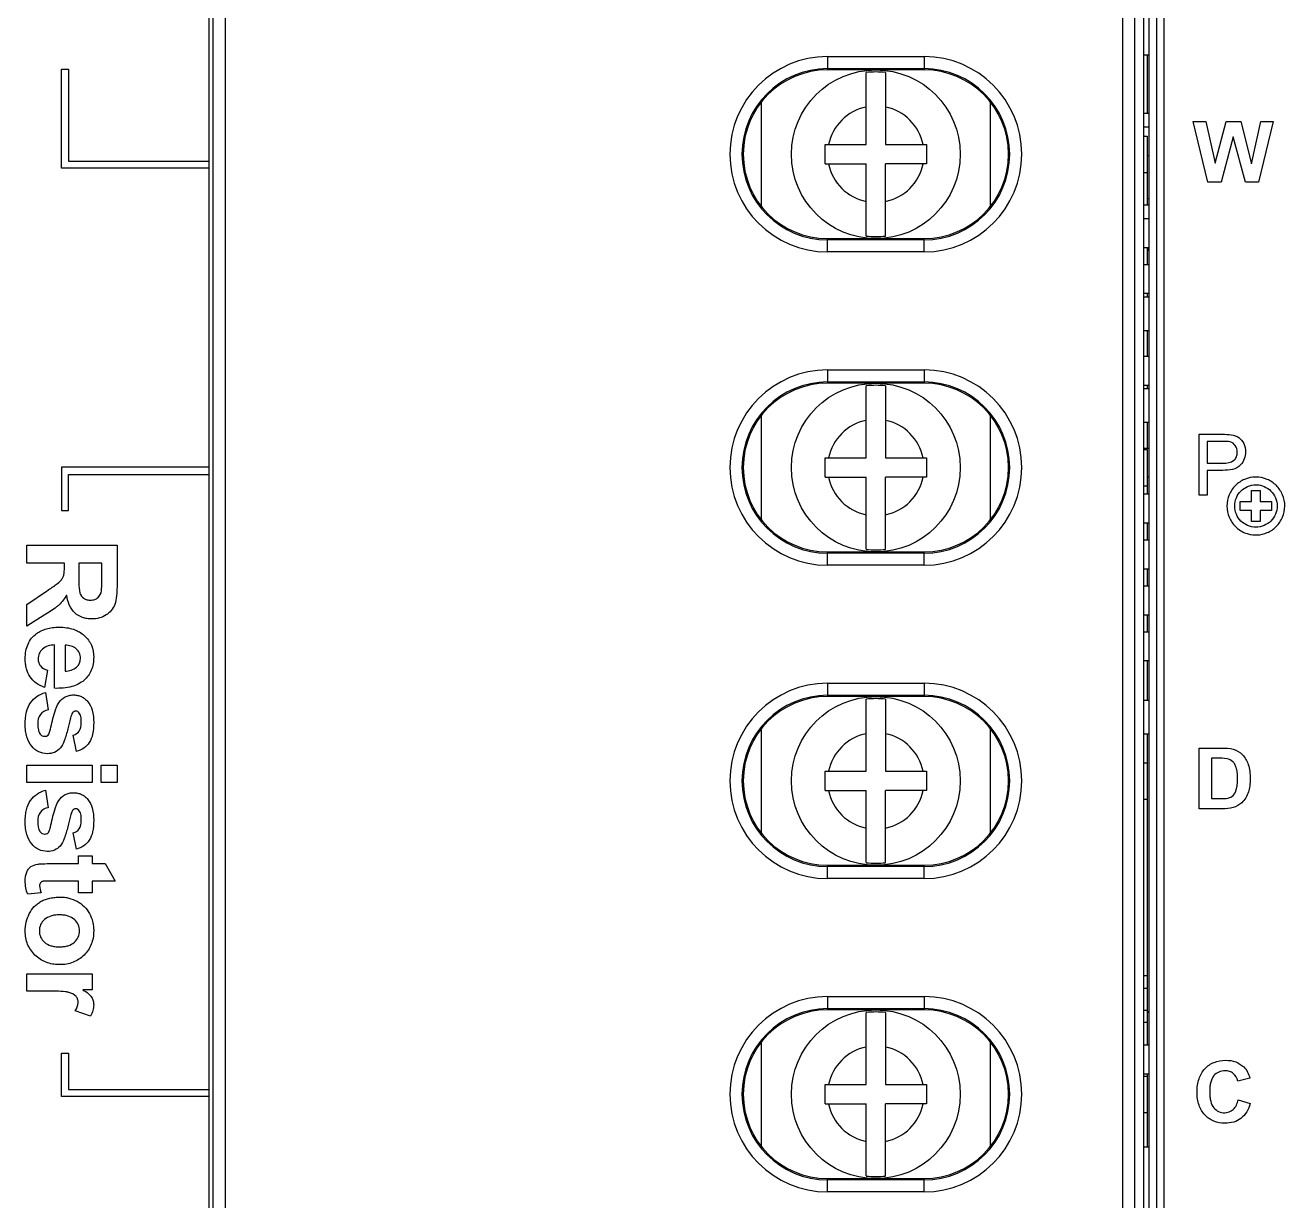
# Model space of a CAD drawing. Extents: x -25 to 130, y -65 to 185.
# Drawn here: x 29.83 to 69.01, y 32.8 to 69.38 of the extents above; entities that cross this region are included whole.
import ezdxf

# ---------------------------------------------------------------- set-up
doc = ezdxf.new("R2010")
doc.units = 0
doc.header["$LTSCALE"] = 4
doc.layers.get('0').update_dxf_attribs({"linetype": 'CONTINUOUS'})
doc.layers.add('02___PRT_ALL_AXES', color=7, linetype='CONTINUOUS')

msp = doc.modelspace()

# ---------------------------------------------------------------- linework, layer by layer
at = {"color": 7, "linetype": 'Continuous'}
for p, q in [((64.787, 19.942), (64.787, 139.657)), ((65.017, 139.657), (65.017, 19.942)), ((65.241, 139.657), (65.241, 19.942)), ((35.554, 21.972), (35.554, 139.247)), ((35.669, 139.362), (35.669, 19.237)), ((36.044, 139.362), (36.044, 18.862)), ((63.968, 20.885), (63.968, 139.195)), ((64.342, 20.885), (64.342, 139.195)), ((64.618, 137.957), (64.618, 21.687)), ((54.788, 68.403), (57.788, 68.403)), ((54.788, 68.403), (54.788, 67.988)), ((57.788, 68.403), (57.788, 67.988)), ((64.725, 68.452), (64.725, 66.645)), ((30.953, 64.927), (30.953, 68.015)), ((30.953, 68.015), (31.176, 68.015)), ((31.176, 68.015), (31.176, 65.151)), ((54.788, 68.028), (57.788, 68.028)), ((57.788, 67.988), (54.788, 67.988)), ((55.988, 65.662), (55.988, 67.906)), ((56.587, 67.906), (56.587, 65.662)), ((52.725, 66.959), (52.725, 63.767)), ((59.85, 63.767), (59.85, 66.96)), ((64.618, 66.221), (64.787, 66.221)), ((66.163, 66.387), (66.555, 66.387)), ((66.616, 64.493), (66.163, 66.387)), ((66.555, 66.387), (66.84, 65.086)), ((66.84, 65.086), (67.187, 66.387)), ((67.187, 66.387), (67.641, 66.387)), ((67.641, 66.387), (67.973, 65.064)), ((67.973, 65.064), (68.264, 66.387)), ((68.649, 66.387), (68.189, 64.493)), ((68.264, 66.387), (68.649, 66.387)), ((64.618, 65.925), (64.725, 65.925)), ((64.725, 65.925), (64.725, 63.787)), ((67.406, 65.909), (67.03, 64.493)), ((67.783, 64.493), (67.406, 65.909)), ((54.712, 65.662), (55.988, 65.662)), ((54.712, 65.062), (54.712, 65.662)), ((56.587, 65.662), (57.863, 65.662)), ((57.863, 65.662), (57.863, 65.062)), ((31.176, 65.151), (35.554, 65.151)), ((54.712, 65.062), (55.988, 65.062)), ((55.988, 62.819), (55.988, 65.062)), ((57.863, 65.062), (56.587, 65.062)), ((56.587, 62.819), (56.587, 65.062)), ((64.725, 65.321), (64.787, 65.321)), ((35.554, 64.927), (30.953, 64.927)), ((64.618, 64.8), (64.725, 64.8)), ((67.03, 64.493), (66.616, 64.493)), ((68.189, 64.493), (67.783, 64.493)), ((64.787, 63.973), (64.725, 63.973)), ((64.618, 63.364), (64.787, 63.364)), ((54.788, 62.738), (57.788, 62.738)), ((54.788, 62.324), (54.788, 62.738)), ((57.788, 62.699), (54.788, 62.699)), ((57.788, 62.324), (57.788, 62.738)), ((57.788, 62.324), (54.788, 62.324)), ((64.618, 62.464), (64.787, 62.464)), ((64.725, 62.464), (64.725, 61.935)), ((64.618, 61.935), (64.787, 61.935)), ((64.618, 61.035), (64.787, 61.035)), ((64.725, 61.035), (64.725, 60.93)), ((64.725, 59.88), (64.725, 59.077)), ((64.618, 59.077), (64.787, 59.077)), ((54.788, 58.653), (57.788, 58.653)), ((54.788, 58.653), (54.788, 58.238)), ((57.788, 58.653), (57.788, 58.238)), ((54.788, 58.278), (57.788, 58.278)), ((57.788, 58.238), (54.788, 58.238)), ((55.988, 55.912), (55.988, 58.156)), ((56.587, 58.156), (56.587, 55.912)), ((64.618, 58.177), (64.787, 58.177)), ((64.725, 58.177), (64.725, 58.072)), ((52.725, 57.209), (52.725, 54.017)), ((59.85, 54.017), (59.85, 57.21)), ((64.725, 57.022), (64.725, 56.22)), ((66.342, 56.65), (67.057, 56.65)), ((66.342, 54.756), (66.342, 56.65)), ((67.078, 56.427), (66.593, 56.427)), ((66.593, 56.427), (66.593, 55.75)), ((64.618, 56.22), (64.787, 56.22)), ((64.618, 56.175), (64.725, 56.175)), ((64.725, 56.175), (64.725, 54.791)), ((54.712, 55.912), (55.988, 55.912)), ((54.712, 55.312), (54.712, 55.912)), ((56.587, 55.912), (57.863, 55.912)), ((57.863, 55.912), (57.863, 55.312)), ((66.593, 55.75), (67.083, 55.75)), ((35.554, 55.622), (30.953, 55.622)), ((30.953, 55.622), (30.953, 54.276)), ((31.176, 55.4), (35.554, 55.4)), ((31.176, 54.276), (31.176, 55.4)), ((54.712, 55.312), (55.988, 55.312)), ((55.988, 53.069), (55.988, 55.312)), ((57.863, 55.312), (56.587, 55.312)), ((56.587, 53.069), (56.587, 55.312)), ((64.725, 55.32), (64.787, 55.32)), ((67.079, 55.526), (66.593, 55.526)), ((66.593, 55.526), (66.593, 54.756)), ((64.618, 55.05), (64.725, 55.05)), ((67.973, 54.901), (68.245, 54.901)), ((67.973, 54.553), (67.973, 54.901)), ((68.245, 54.901), (68.245, 54.553)), ((64.618, 54.791), (64.787, 54.791)), ((66.593, 54.756), (66.342, 54.756)), ((67.624, 54.553), (67.973, 54.553)), ((67.624, 54.281), (67.624, 54.553)), ((68.245, 54.553), (68.593, 54.553)), ((68.593, 54.553), (68.593, 54.281)), ((30.953, 54.276), (31.176, 54.276)), ((67.973, 54.281), (67.624, 54.281)), ((67.973, 53.933), (67.973, 54.281)), ((68.593, 54.281), (68.245, 54.281)), ((68.245, 54.281), (68.245, 53.933)), ((64.618, 53.891), (64.787, 53.891)), ((64.725, 53.891), (64.725, 53.362)), ((68.245, 53.933), (67.973, 53.933)), ((64.618, 53.362), (64.787, 53.362)), ((29.874, 53.203), (32.687, 53.203)), ((29.874, 52.636), (29.874, 53.203)), ((32.687, 53.203), (32.687, 52.008)), ((54.788, 52.988), (57.788, 52.988)), ((54.788, 52.574), (54.788, 52.988)), ((57.788, 52.949), (54.788, 52.949)), ((57.788, 52.574), (57.788, 52.988)), ((31.048, 52.636), (29.874, 52.636)), ((31.048, 52.52), (31.048, 52.636)), ((32.211, 52.636), (31.497, 52.636)), ((31.497, 52.636), (31.497, 52.215)), ((32.211, 52.192), (32.211, 52.636)), ((57.788, 52.574), (54.788, 52.574)), ((64.618, 52.462), (64.787, 52.462)), ((64.725, 52.462), (64.725, 51.934)), ((29.874, 51.354), (30.486, 51.764)), ((64.618, 51.934), (64.787, 51.934)), ((29.874, 50.675), (29.874, 51.354)), ((30.423, 51.018), (29.874, 50.675)), ((64.618, 51.034), (64.787, 51.034)), ((64.725, 51.034), (64.725, 50.505)), ((64.618, 50.505), (64.787, 50.505)), ((30.738, 48.744), (30.738, 50.095)), ((31.068, 50.085), (31.068, 49.279)), ((64.618, 49.605), (64.787, 49.605)), ((64.725, 49.605), (64.725, 48.375)), ((30.523, 49.31), (30.433, 48.773)), ((30.456, 48.612), (30.538, 48.071)), ((54.788, 48.903), (57.788, 48.903)), ((54.788, 48.903), (54.788, 48.488)), ((57.788, 48.903), (57.788, 48.488)), ((54.788, 48.528), (57.788, 48.528)), ((57.788, 48.488), (54.788, 48.488)), ((55.988, 46.162), (55.988, 48.406)), ((56.587, 48.406), (56.587, 46.162)), ((52.725, 47.459), (52.725, 44.267)), ((59.85, 44.267), (59.85, 47.46)), ((31.419, 46.778), (31.325, 47.287)), ((64.725, 47.325), (64.725, 37.646)), ((66.346, 46.887), (67.044, 46.887)), ((66.346, 44.993), (66.346, 46.887)), ((29.874, 46.355), (31.912, 46.355)), ((29.874, 45.816), (29.874, 46.355)), ((31.912, 46.355), (31.912, 45.816)), ((32.188, 46.355), (32.687, 46.355)), ((32.188, 45.816), (32.188, 46.355)), ((32.687, 46.355), (32.687, 45.816)), ((64.618, 46.425), (64.725, 46.425)), ((66.9, 46.567), (66.728, 46.567)), ((66.728, 46.567), (66.728, 45.312)), ((54.712, 46.162), (55.988, 46.162)), ((54.712, 45.562), (54.712, 46.162)), ((56.587, 46.162), (57.863, 46.162)), ((57.863, 46.162), (57.863, 45.562)), ((31.912, 45.816), (29.874, 45.816)), ((30.456, 45.571), (30.538, 45.03)), ((32.687, 45.816), (32.188, 45.816)), ((54.712, 45.562), (55.988, 45.562)), ((55.988, 43.319), (55.988, 45.562)), ((57.863, 45.562), (56.587, 45.562)), ((56.587, 43.319), (56.587, 45.562)), ((64.618, 45.3), (64.725, 45.3)), ((66.728, 45.312), (67.013, 45.312)), ((67.065, 44.993), (66.346, 44.993)), ((31.419, 43.737), (31.325, 44.245)), ((31.482, 43.536), (31.912, 43.536)), ((31.482, 43.289), (31.482, 43.536)), ((31.912, 43.536), (31.912, 43.289)), ((30.594, 43.289), (31.482, 43.289)), ((31.912, 43.289), (32.317, 43.289)), ((32.317, 43.289), (32.631, 42.748)), ((54.788, 43.238), (57.788, 43.238)), ((54.788, 42.824), (54.788, 43.238)), ((57.788, 43.199), (54.788, 43.199)), ((57.788, 42.824), (57.788, 43.238)), ((31.482, 42.748), (30.661, 42.748)), ((31.482, 42.38), (31.482, 42.748)), ((32.631, 42.748), (31.912, 42.748)), ((31.912, 42.748), (31.912, 42.38)), ((57.788, 42.824), (54.788, 42.824)), ((30.327, 42.381), (29.909, 42.335)), ((31.912, 42.38), (31.482, 42.38)), ((29.874, 39.864), (31.912, 39.864)), ((29.874, 39.325), (29.874, 39.864)), ((31.912, 39.864), (31.912, 39.363)), ((64.725, 39.793), (64.618, 39.793)), ((30.504, 39.325), (29.874, 39.325)), ((31.912, 39.363), (31.622, 39.363)), ((64.618, 39.418), (64.725, 39.418)), ((54.788, 39.153), (57.788, 39.153)), ((54.788, 39.153), (54.788, 38.738)), ((57.788, 39.153), (57.788, 38.738)), ((31.856, 38.544), (31.386, 38.711)), ((54.788, 38.778), (57.788, 38.778)), ((57.788, 38.738), (54.788, 38.738)), ((55.988, 36.412), (55.988, 38.656)), ((56.587, 38.656), (56.587, 36.412)), ((64.618, 38.732), (64.726, 38.732)), ((64.618, 38.357), (64.724, 38.357)), ((52.725, 37.709), (52.725, 34.517)), ((59.85, 34.517), (59.85, 37.71)), ((64.618, 37.646), (64.787, 37.646)), ((30.953, 37.388), (31.176, 37.388)), ((30.953, 36.042), (30.953, 37.388)), ((31.176, 37.388), (31.176, 36.264)), ((64.618, 36.746), (64.787, 36.746)), ((64.618, 36.675), (64.725, 36.675)), ((64.725, 36.746), (64.725, 34.469)), ((67.924, 36.615), (67.546, 36.525)), ((31.176, 36.264), (35.554, 36.264)), ((54.712, 36.412), (55.988, 36.412)), ((54.712, 35.812), (54.712, 36.412)), ((56.587, 36.412), (57.863, 36.412)), ((57.863, 36.412), (57.863, 35.812)), ((35.554, 36.042), (30.953, 36.042)), ((54.712, 35.812), (55.988, 35.812)), ((55.988, 33.569), (55.988, 35.812)), ((57.863, 35.812), (56.587, 35.812)), ((56.587, 33.569), (56.587, 35.812)), ((67.559, 35.94), (67.929, 35.822)), ((64.618, 35.55), (64.725, 35.55)), ((64.787, 34.469), (64.618, 34.469)), ((54.788, 33.488), (57.788, 33.488)), ((54.788, 33.074), (54.788, 33.488)), ((57.788, 33.449), (54.788, 33.449)), ((57.788, 33.074), (57.788, 33.488)), ((57.788, 33.074), (54.788, 33.074))]:
    msp.add_line(p, q, dxfattribs=at)
for centre in [(56.288, 65.362), (56.288, 55.612), (56.288, 45.862), (56.288, 36.112)]:
    msp.add_circle(centre, 2.625, dxfattribs=at)
for centre, radius, start, end in [((54.788, 65.363), 3.039, 90, 270), ((57.788, 65.363), 3.039, 270, 90), ((54.788, 65.363), 2.664, 90, 270), ((54.788, 65.363), 2.625, 90, 270), ((56.288, 65.362), 2.561, 83.2719, 96.7281), ((57.788, 65.363), 2.664, 270, 90), ((57.788, 65.363), 2.625, 270, 90), ((56.288, 65.362), 1.5, 101.537, 168.463), ((56.288, 65.362), 1.5, 11.537, 78.463), ((56.288, 65.362), 1.5, 191.537, 258.463), ((56.288, 65.362), 1.5, 281.537, 348.463), ((56.288, 65.362), 2.561, 263.2719, 276.7281), ((54.788, 55.613), 3.039, 90, 270), ((57.788, 55.613), 3.039, 270, 90), ((54.788, 55.613), 2.664, 90, 270), ((54.788, 55.613), 2.625, 90, 270), ((56.288, 55.612), 2.561, 83.2719, 96.7281), ((57.788, 55.613), 2.664, 270, 90), ((57.788, 55.613), 2.625, 270, 90), ((56.288, 55.612), 1.5, 101.537, 168.463), ((56.288, 55.612), 1.5, 11.537, 78.463), ((56.288, 55.612), 1.5, 191.537, 258.463), ((56.288, 55.612), 1.5, 281.537, 348.463), ((56.288, 55.612), 2.561, 263.2719, 276.7281), ((54.788, 45.863), 3.039, 90, 270), ((57.788, 45.863), 3.039, 270, 90), ((54.788, 45.863), 2.664, 90, 270), ((54.788, 45.863), 2.625, 90, 270), ((56.288, 45.862), 2.561, 83.2719, 96.7281), ((57.788, 45.863), 2.664, 270, 90), ((57.788, 45.863), 2.625, 270, 90), ((56.288, 45.862), 1.5, 101.537, 168.463), ((56.288, 45.862), 1.5, 11.537, 78.463), ((56.288, 45.862), 1.5, 191.537, 258.463), ((56.288, 45.862), 1.5, 281.537, 348.463), ((56.288, 45.862), 2.561, 263.2719, 276.7281), ((54.788, 36.113), 3.039, 90, 270), ((57.788, 36.113), 3.039, 270, 90), ((54.788, 36.113), 2.664, 90, 270), ((54.788, 36.113), 2.625, 90, 270), ((56.288, 36.112), 2.561, 83.2719, 96.7281), ((57.788, 36.113), 2.664, 270, 90), ((57.788, 36.113), 2.625, 270, 90), ((56.288, 36.112), 1.5, 101.537, 168.463), ((56.288, 36.112), 1.5, 11.537, 78.463), ((56.288, 36.112), 1.5, 191.537, 258.463), ((56.288, 36.112), 1.5, 281.537, 348.463), ((56.288, 36.112), 2.561, 263.2719, 276.7281)]:
    msp.add_arc(centre, radius, start, end, dxfattribs=at)
for points, knots in [([(64.772, 62.415), (64.764, 62.408), (64.741, 62.381), (64.725, 62.345), (64.725, 62.319)], [0, 0, 0, 0, 0.288818, 1, 1, 1, 1]), ([(67.579, 56.544), (67.644, 56.499), (67.753, 56.36), (67.82, 56.047), (67.733, 55.801), (67.634, 55.694)], [0, 0, 0, 0, 0.253122, 0.534979, 1, 1, 1, 1]), ([(67.083, 55.75), (67.202, 55.75), (67.39, 55.767), (67.516, 55.95), (67.541, 56.116), (67.511, 56.241), (67.47, 56.298)], [0, 0, 0, 0, 0.41961, 0.576198, 0.750206, 1, 1, 1, 1]), ([(68.109, 55.317), (67.989, 55.317), (67.753, 55.27), (67.456, 55.07), (67.256, 54.773), (67.184, 54.417), (67.256, 54.061), (67.456, 53.765), (67.753, 53.564), (68.002, 53.514), (68.136, 53.517), (68.149, 53.517)], [0, 0, 0, 0, 0.125497, 0.246528, 0.367604, 0.493084, 0.618402, 0.739466, 0.860572, 0.98606, 1, 1, 1, 1]), ([(68.149, 53.517), (68.256, 53.522), (68.476, 53.572), (68.761, 53.765), (68.962, 54.061), (69.033, 54.417), (68.962, 54.773), (68.762, 55.069), (68.465, 55.27), (68.229, 55.317), (68.109, 55.317)], [0, 0, 0, 0, 0.114747, 0.239304, 0.363835, 0.492772, 0.621878, 0.746421, 0.8709, 1, 1, 1, 1]), ([(68.109, 53.757), (68.021, 53.757), (67.848, 53.792), (67.631, 53.939), (67.484, 54.156), (67.432, 54.417), (67.484, 54.678), (67.631, 54.895), (67.848, 55.042), (68.031, 55.079), (68.129, 55.077), (68.138, 55.077)], [0, 0, 0, 0, 0.125478, 0.246489, 0.36751, 0.49281, 0.618338, 0.739486, 0.860588, 0.986056, 1, 1, 1, 1]), ([(68.138, 55.077), (68.216, 55.073), (68.378, 55.037), (68.587, 54.895), (68.735, 54.678), (68.787, 54.417), (68.735, 54.156), (68.587, 53.939), (68.37, 53.792), (68.197, 53.757), (68.109, 53.757)], [0, 0, 0, 0, 0.114678, 0.239327, 0.363988, 0.493057, 0.62189, 0.746421, 0.870977, 1, 1, 1, 1]), ([(30.9, 52.064), (30.926, 52.089), (30.973, 52.141), (31.025, 52.239), (31.045, 52.368), (31.048, 52.464), (31.048, 52.52)], [0, 0, 0, 0, 0.221122, 0.419438, 0.658888, 1, 1, 1, 1]), ([(31.497, 52.215), (31.497, 52.154), (31.502, 51.984), (31.497, 51.808), (31.532, 51.705)], [0, 0, 0, 0, 0.361372, 1, 1, 1, 1]), ([(32.202, 51.778), (32.204, 51.795), (32.212, 51.933), (32.211, 52.071), (32.211, 52.192)], [0, 0, 0, 0, 0.125904, 1, 1, 1, 1]), ([(30.486, 51.764), (30.536, 51.798), (30.676, 51.894), (30.82, 51.988), (30.9, 52.064)], [0, 0, 0, 0, 0.352187, 1, 1, 1, 1]), ([(32.687, 52.008), (32.687, 51.878), (32.679, 51.658), (32.632, 51.367), (32.514, 51.159), (32.345, 51.015), (32.134, 50.922), (31.927, 50.898), (31.75, 50.91), (31.566, 50.956), (31.26, 51.134), (31.145, 51.443), (31.116, 51.645)], [0, 0, 0, 0, 0.142442, 0.241856, 0.319261, 0.39896, 0.481954, 0.568743, 0.624251, 0.676139, 0.775656, 1, 1, 1, 1]), ([(31.532, 51.705), (31.553, 51.642), (31.618, 51.553), (31.749, 51.496), (31.866, 51.484), (31.988, 51.498), (32.134, 51.578), (32.188, 51.699), (32.202, 51.778)], [0, 0, 0, 0, 0.219389, 0.334509, 0.463669, 0.606805, 0.734759, 1, 1, 1, 1]), ([(30.88, 51.342), (30.855, 51.319), (30.711, 51.199), (30.553, 51.099), (30.423, 51.018)], [0, 0, 0, 0, 0.179805, 1, 1, 1, 1]), ([(30.433, 48.773), (30.341, 48.805), (30.169, 48.889), (29.968, 49.092), (29.871, 49.309), (29.834, 49.502), (29.824, 49.688), (29.84, 49.9), (29.905, 50.121), (30.016, 50.307), (30.161, 50.444), (30.323, 50.539), (30.492, 50.602), (30.679, 50.64), (30.89, 50.651), (31.111, 50.638), (31.274, 50.601), (31.355, 50.572), (31.368, 50.567)], [0, 0, 0, 0, 0.089009, 0.171583, 0.255884, 0.301454, 0.350516, 0.426416, 0.494502, 0.558346, 0.622257, 0.674774, 0.728959, 0.786356, 0.848272, 0.921364, 0.987678, 1, 1, 1, 1]), ([(31.368, 50.567), (31.418, 50.548), (31.527, 50.497), (31.722, 50.353), (31.914, 50.092), (31.958, 49.838), (31.958, 49.713)], [0, 0, 0, 0, 0.146815, 0.32396, 0.65844, 1, 1, 1, 1]), ([(30.738, 50.095), (30.606, 50.091), (30.401, 50.036), (30.252, 49.828), (30.224, 49.672), (30.241, 49.538), (30.319, 49.391), (30.44, 49.333), (30.523, 49.31)], [0, 0, 0, 0, 0.322338, 0.462595, 0.604318, 0.700521, 0.789612, 1, 1, 1, 1]), ([(31.068, 49.279), (31.193, 49.282), (31.444, 49.34), (31.567, 49.634), (31.525, 49.845), (31.383, 50.038), (31.19, 50.086), (31.068, 50.085)], [0, 0, 0, 0, 0.273384, 0.495591, 0.614914, 0.733032, 1, 1, 1, 1]), ([(31.958, 49.713), (31.958, 49.575), (31.917, 49.304), (31.669, 48.958), (31.246, 48.76), (30.919, 48.74), (30.738, 48.744)], [0, 0, 0, 0, 0.234149, 0.451323, 0.69283, 1, 1, 1, 1]), ([(30.511, 46.709), (30.422, 46.709), (30.236, 46.75), (30.003, 46.942), (29.881, 47.187), (29.835, 47.428), (29.825, 47.63), (29.834, 47.827), (29.873, 48.054), (29.976, 48.297), (30.186, 48.511), (30.364, 48.588), (30.456, 48.612)], [0, 0, 0, 0, 0.105134, 0.216335, 0.345149, 0.420337, 0.505291, 0.583107, 0.653376, 0.776576, 0.887926, 1, 1, 1, 1]), ([(30.611, 47.469), (30.651, 47.648), (30.721, 47.927), (30.814, 48.208), (30.874, 48.296)], [0, 0, 0, 0, 0.632609, 1, 1, 1, 1]), ([(30.874, 48.296), (30.924, 48.37), (31.025, 48.467), (31.195, 48.529), (31.329, 48.542), (31.459, 48.53), (31.579, 48.49), (31.687, 48.422), (31.822, 48.293), (31.941, 48.038), (31.958, 47.808), (31.958, 47.68)], [0, 0, 0, 0, 0.154889, 0.230515, 0.311227, 0.385111, 0.456232, 0.528257, 0.604728, 0.777667, 1, 1, 1, 1]), ([(30.538, 48.071), (30.448, 48.051), (30.254, 47.952), (30.218, 47.738), (30.218, 47.636)], [0, 0, 0, 0, 0.474935, 1, 1, 1, 1]), ([(31.304, 47.983), (31.269, 47.936), (31.224, 47.761), (31.178, 47.594), (31.152, 47.479)], [0, 0, 0, 0, 0.331637, 1, 1, 1, 1]), ([(31.57, 47.67), (31.57, 47.774), (31.583, 47.939), (31.408, 48.063), (31.326, 48.013), (31.304, 47.983)], [0, 0, 0, 0, 0.567108, 0.796062, 1, 1, 1, 1]), ([(30.218, 47.636), (30.218, 47.574), (30.226, 47.465), (30.275, 47.333), (30.354, 47.261), (30.43, 47.247), (30.495, 47.256), (30.55, 47.289), (30.585, 47.368), (30.602, 47.43), (30.611, 47.469)], [0, 0, 0, 0, 0.230725, 0.410276, 0.513325, 0.617215, 0.688445, 0.755915, 0.849678, 1, 1, 1, 1]), ([(31.152, 47.479), (31.124, 47.355), (31.065, 47.147), (30.941, 46.88), (30.741, 46.731), (30.589, 46.709), (30.511, 46.709)], [0, 0, 0, 0, 0.347493, 0.593419, 0.788007, 1, 1, 1, 1]), ([(31.325, 47.287), (31.396, 47.306), (31.548, 47.404), (31.57, 47.581), (31.57, 47.67)], [0, 0, 0, 0, 0.451673, 1, 1, 1, 1]), ([(31.958, 47.68), (31.958, 47.558), (31.945, 47.343), (31.845, 47.058), (31.657, 46.87), (31.501, 46.802), (31.419, 46.778)], [0, 0, 0, 0, 0.320535, 0.563082, 0.774005, 1, 1, 1, 1]), ([(67.405, 46.851), (67.512, 46.819), (67.718, 46.692), (67.833, 46.482), (67.871, 46.37)], [0, 0, 0, 0, 0.484441, 1, 1, 1, 1]), ([(67.499, 45.592), (67.514, 45.641), (67.534, 45.757), (67.54, 45.938), (67.534, 46.117), (67.507, 46.267), (67.459, 46.379), (67.375, 46.49), (67.278, 46.535), (67.214, 46.549)], [0, 0, 0, 0, 0.138704, 0.317086, 0.493332, 0.625632, 0.729417, 0.820348, 1, 1, 1, 1]), ([(67.871, 46.37), (67.894, 46.304), (67.925, 46.155), (67.938, 45.931), (67.926, 45.713), (67.896, 45.579), (67.875, 45.519)], [0, 0, 0, 0, 0.241293, 0.526048, 0.779028, 1, 1, 1, 1]), ([(30.511, 43.668), (30.422, 43.668), (30.236, 43.709), (30.003, 43.9), (29.881, 44.146), (29.835, 44.387), (29.825, 44.589), (29.834, 44.786), (29.873, 45.013), (29.976, 45.256), (30.186, 45.47), (30.364, 45.548), (30.456, 45.571)], [0, 0, 0, 0, 0.105125, 0.216315, 0.345117, 0.420299, 0.505245, 0.583054, 0.653316, 0.776505, 0.887863, 1, 1, 1, 1]), ([(30.874, 45.255), (30.924, 45.328), (31.025, 45.426), (31.195, 45.487), (31.329, 45.501), (31.459, 45.488), (31.579, 45.448), (31.687, 45.381), (31.822, 45.252), (31.941, 44.997), (31.958, 44.767), (31.958, 44.639)], [0, 0, 0, 0, 0.154889, 0.230515, 0.311227, 0.385111, 0.456232, 0.528257, 0.604728, 0.777667, 1, 1, 1, 1]), ([(67.245, 45.33), (67.301, 45.344), (67.425, 45.4), (67.479, 45.525), (67.499, 45.592)], [0, 0, 0, 0, 0.453902, 1, 1, 1, 1]), ([(30.611, 44.428), (30.651, 44.607), (30.721, 44.886), (30.814, 45.167), (30.874, 45.255)], [0, 0, 0, 0, 0.632818, 1, 1, 1, 1]), ([(30.538, 45.03), (30.448, 45.01), (30.254, 44.911), (30.218, 44.697), (30.218, 44.595)], [0, 0, 0, 0, 0.474529, 1, 1, 1, 1]), ([(31.304, 44.942), (31.269, 44.895), (31.224, 44.72), (31.178, 44.553), (31.152, 44.438)], [0, 0, 0, 0, 0.331637, 1, 1, 1, 1]), ([(31.57, 44.629), (31.57, 44.733), (31.583, 44.898), (31.408, 45.022), (31.326, 44.972), (31.304, 44.942)], [0, 0, 0, 0, 0.567108, 0.796062, 1, 1, 1, 1]), ([(30.218, 44.595), (30.218, 44.487), (30.229, 44.334), (30.354, 44.22), (30.447, 44.201), (30.514, 44.223), (30.54, 44.247)], [0, 0, 0, 0, 0.541876, 0.67938, 0.818287, 1, 1, 1, 1]), ([(31.152, 44.438), (31.124, 44.314), (31.066, 44.106), (30.94, 43.839), (30.741, 43.69), (30.589, 43.668), (30.511, 43.668)], [0, 0, 0, 0, 0.347493, 0.593098, 0.787962, 1, 1, 1, 1]), ([(30.54, 44.247), (30.548, 44.255), (30.584, 44.31), (30.599, 44.375), (30.611, 44.428)], [0, 0, 0, 0, 0.166151, 1, 1, 1, 1]), ([(31.325, 44.245), (31.396, 44.265), (31.548, 44.363), (31.57, 44.54), (31.57, 44.629)], [0, 0, 0, 0, 0.451673, 1, 1, 1, 1]), ([(31.958, 44.639), (31.958, 44.517), (31.945, 44.302), (31.845, 44.017), (31.657, 43.829), (31.501, 43.761), (31.419, 43.737)], [0, 0, 0, 0, 0.320599, 0.562869, 0.773991, 1, 1, 1, 1]), ([(29.909, 42.335), (29.881, 42.4), (29.84, 42.54), (29.824, 42.732), (29.835, 42.898), (29.872, 43.022), (29.926, 43.124), (30.03, 43.23), (30.14, 43.26), (30.214, 43.272)], [0, 0, 0, 0, 0.183325, 0.381031, 0.502985, 0.616214, 0.717658, 0.804601, 1, 1, 1, 1]), ([(30.214, 43.272), (30.233, 43.275), (30.36, 43.289), (30.487, 43.289), (30.594, 43.289)], [0, 0, 0, 0, 0.156231, 1, 1, 1, 1]), ([(30.661, 42.748), (30.595, 42.748), (30.509, 42.748), (30.413, 42.743), (30.374, 42.74), (30.35, 42.731), (30.326, 42.717), (30.3, 42.69), (30.279, 42.647), (30.268, 42.54), (30.302, 42.451), (30.327, 42.381)], [0, 0, 0, 0, 0.283963, 0.36987, 0.418635, 0.448769, 0.478487, 0.54077, 0.607034, 0.678964, 1, 1, 1, 1]), ([(30.854, 40.146), (30.795, 40.148), (30.666, 40.161), (30.475, 40.213), (30.289, 40.308), (30.128, 40.439), (29.994, 40.597), (29.897, 40.779), (29.84, 40.981), (29.813, 41.305), (29.892, 41.657), (30.074, 41.925), (30.21, 42.046), (30.326, 42.12), (30.456, 42.177), (30.6, 42.218), (30.728, 42.239), (30.837, 42.247), (30.893, 42.248), (30.922, 42.248)], [0, 0, 0, 0, 0.0532, 0.115831, 0.177006, 0.239297, 0.301276, 0.361709, 0.423244, 0.488389, 0.652812, 0.734485, 0.774762, 0.815522, 0.857701, 0.902075, 0.949313, 0.974197, 1, 1, 1, 1]), ([(30.922, 42.248), (30.944, 42.248), (30.989, 42.247), (31.077, 42.239), (31.233, 42.209), (31.447, 42.126), (31.673, 41.967), (31.837, 41.745), (31.92, 41.529), (31.953, 41.343), (31.962, 41.174), (31.947, 40.981), (31.89, 40.777), (31.794, 40.594), (31.662, 40.436), (31.503, 40.306), (31.319, 40.212), (31.115, 40.156), (30.958, 40.144), (30.869, 40.146), (30.854, 40.146)], [0, 0, 0, 0, 0.019868, 0.039633, 0.079357, 0.160897, 0.242179, 0.322267, 0.404114, 0.446115, 0.489693, 0.55553, 0.617263, 0.677357, 0.738477, 0.799634, 0.859739, 0.921334, 0.986793, 1, 1, 1, 1]), ([(30.893, 41.696), (30.845, 41.696), (30.755, 41.69), (30.593, 41.655), (30.424, 41.569), (30.294, 41.398), (30.255, 41.197), (30.294, 40.996), (30.425, 40.826), (30.594, 40.737), (30.757, 40.705), (30.858, 40.699), (30.916, 40.7), (30.925, 40.7)], [0, 0, 0, 0, 0.078697, 0.149243, 0.271716, 0.382321, 0.491325, 0.600363, 0.710487, 0.834086, 0.904967, 0.984471, 1, 1, 1, 1]), ([(30.925, 40.7), (30.963, 40.701), (31.043, 40.707), (31.194, 40.738), (31.361, 40.826), (31.492, 40.996), (31.531, 41.197), (31.492, 41.398), (31.362, 41.569), (31.193, 41.655), (31.032, 41.69), (30.941, 41.696), (30.893, 41.696)], [0, 0, 0, 0, 0.064374, 0.136491, 0.263671, 0.377776, 0.490771, 0.60373, 0.718335, 0.845304, 0.918434, 1, 1, 1, 1]), ([(31.187, 39.28), (31.153, 39.29), (30.926, 39.326), (30.697, 39.325), (30.504, 39.325)], [0, 0, 0, 0, 0.154157, 1, 1, 1, 1]), ([(31.386, 38.711), (31.435, 38.786), (31.488, 38.91), (31.465, 39.069), (31.392, 39.209), (31.269, 39.258), (31.187, 39.28)], [0, 0, 0, 0, 0.367277, 0.512103, 0.647579, 1, 1, 1, 1]), ([(31.622, 39.363), (31.681, 39.326), (31.78, 39.259), (31.894, 39.145), (31.948, 39.023), (31.965, 38.88), (31.94, 38.714), (31.889, 38.599), (31.856, 38.544)], [0, 0, 0, 0, 0.214972, 0.366767, 0.490032, 0.617622, 0.805103, 1, 1, 1, 1]), ([(64.772, 38.686), (64.764, 38.679), (64.741, 38.652), (64.725, 38.615), (64.725, 38.59)], [0, 0, 0, 0, 0.288818, 1, 1, 1, 1]), ([(66.523, 35.469), (66.441, 35.555), (66.346, 35.719), (66.288, 35.967), (66.275, 36.177), (66.288, 36.39), (66.345, 36.648), (66.441, 36.819), (66.524, 36.908)], [0, 0, 0, 0, 0.229236, 0.353986, 0.490811, 0.635111, 0.765435, 1, 1, 1, 1]), ([(66.524, 36.908), (66.602, 36.992), (66.804, 37.133), (67.151, 37.186), (67.479, 37.142), (67.659, 37.031), (67.73, 36.964)], [0, 0, 0, 0, 0.260336, 0.536715, 0.778065, 1, 1, 1, 1]), ([(67.546, 36.525), (67.526, 36.613), (67.452, 36.743), (67.287, 36.83), (67.129, 36.851), (66.952, 36.82), (66.784, 36.694), (66.707, 36.522), (66.678, 36.353), (66.671, 36.199), (66.678, 36.043), (66.694, 35.941), (66.706, 35.894)], [0, 0, 0, 0, 0.154576, 0.230999, 0.312179, 0.422864, 0.530354, 0.656226, 0.733851, 0.823633, 0.918648, 1, 1, 1, 1]), ([(66.706, 35.894), (66.725, 35.821), (66.78, 35.689), (66.947, 35.562), (67.167, 35.517), (67.45, 35.614), (67.533, 35.828), (67.559, 35.94)], [0, 0, 0, 0, 0.184059, 0.33679, 0.492552, 0.720351, 1, 1, 1, 1]), ([(67.646, 35.362), (67.579, 35.311), (67.415, 35.231), (67.12, 35.197), (66.793, 35.248), (66.6, 35.387), (66.523, 35.469)], [0, 0, 0, 0, 0.206446, 0.436701, 0.723455, 1, 1, 1, 1])]:
    msp.add_open_spline(points, degree=3, knots=knots, dxfattribs=at)
for points in [[(67.057, 56.65), (67.153, 56.65), (67.25, 56.649), (67.345, 56.632)], [(67.311, 56.41), (67.236, 56.43), (67.156, 56.427), (67.078, 56.427)], [(67.345, 56.632), (67.427, 56.618), (67.51, 56.591), (67.579, 56.544)], [(67.47, 56.298), (67.432, 56.351), (67.374, 56.393), (67.311, 56.41)], [(67.634, 55.694), (67.504, 55.551), (67.272, 55.526), (67.079, 55.526)], [(31.116, 51.645), (31.051, 51.535), (30.973, 51.429), (30.88, 51.342)], [(67.044, 46.887), (67.165, 46.887), (67.289, 46.885), (67.405, 46.851)], [(67.214, 46.549), (67.112, 46.572), (67.005, 46.567), (66.9, 46.567)], [(67.875, 45.519), (67.833, 45.396), (67.766, 45.275), (67.672, 45.184)], [(67.013, 45.312), (67.091, 45.312), (67.17, 45.311), (67.245, 45.33)], [(67.672, 45.184), (67.599, 45.113), (67.501, 45.064), (67.404, 45.033)], [(67.404, 45.033), (67.295, 44.999), (67.179, 44.993), (67.065, 44.993)], [(67.73, 36.964), (67.827, 36.873), (67.888, 36.743), (67.924, 36.615)], [(67.929, 35.822), (67.882, 35.648), (67.789, 35.471), (67.646, 35.362)]]:
    msp.add_open_spline(points, degree=3, dxfattribs=at)
at = {"layer": '02___PRT_ALL_AXES', "color": 7, "linetype": 'Continuous'}
for p, q in [((64.618, 68.452), (64.787, 68.452)), ((64.618, 66.645), (64.787, 66.645)), ((64.618, 66.221), (64.787, 66.221)), ((64.725, 65.321), (64.787, 65.321)), ((64.618, 63.787), (64.787, 63.787)), ((64.618, 63.364), (64.787, 63.364)), ((64.618, 62.464), (64.787, 62.464)), ((64.618, 61.935), (64.787, 61.935)), ((64.618, 61.035), (64.787, 61.035)), ((64.618, 60.93), (64.787, 60.93)), ((64.618, 59.88), (64.787, 59.88)), ((64.618, 59.077), (64.787, 59.077)), ((64.618, 58.177), (64.787, 58.177)), ((64.618, 58.072), (64.787, 58.072)), ((64.618, 57.022), (64.787, 57.022)), ((64.618, 56.22), (64.787, 56.22)), ((64.725, 55.32), (64.787, 55.32)), ((64.618, 54.791), (64.787, 54.791)), ((64.618, 53.891), (64.787, 53.891)), ((64.618, 53.362), (64.787, 53.362)), ((64.618, 52.462), (64.787, 52.462)), ((64.618, 51.934), (64.787, 51.934)), ((64.618, 51.034), (64.787, 51.034)), ((64.618, 50.505), (64.787, 50.505)), ((64.618, 49.605), (64.787, 49.605)), ((64.618, 48.375), (64.787, 48.375)), ((64.618, 47.325), (64.787, 47.325)), ((64.618, 37.646), (64.787, 37.646)), ((64.618, 36.746), (64.787, 36.746))]:
    msp.add_line(p, q, dxfattribs=at)

doc.saveas('drawing.dxf')
